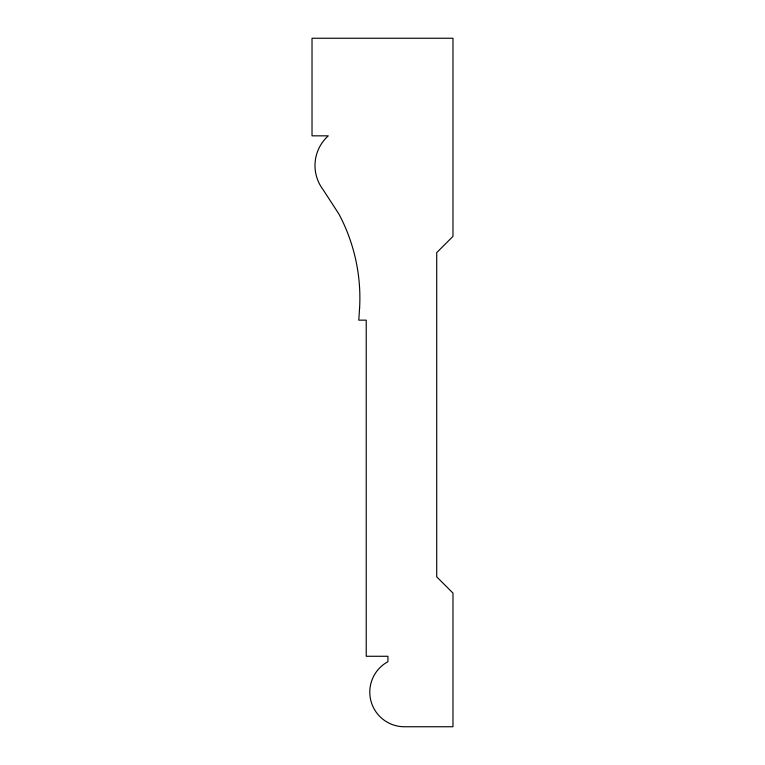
<?xml version="1.0" encoding="UTF-8"?>
<svg xmlns="http://www.w3.org/2000/svg" width="765" height="765" viewBox="0 0 765 765"><rect width="100%" height="100%" fill="white"/><g stroke="black" fill="none" stroke-linecap="round" stroke-linejoin="round"><path stroke-width="1.15" d="M359.627 307.511L358.775 320.153L366.234 320.153L366.234 656.274L387.922 656.274L387.922 661.696A34.616 34.616 0 0 0 404.188 726.75L452.976 726.75L452.976 593.105L436.71 576.839L436.71 252.632L452.976 236.375L452.976 38.25L312.024 38.25L312.024 135.835L328.29 135.835A39.876 39.876 0 0 0 323.04 189.586L338.972 214.143A178.876 178.876 0 0 1 359.627 307.511"/></g></svg>
